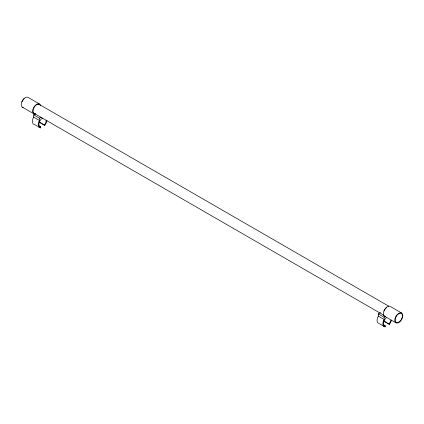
<?xml version="1.0" encoding="UTF-8"?>
<svg xmlns="http://www.w3.org/2000/svg" width="424" height="424" viewBox="0 0 424 424"><rect width="100%" height="100%" fill="white"/><g stroke="black" fill="none" stroke-linecap="round" stroke-linejoin="round"><path stroke-width="0.64" d="M38.78 126.983L40.37 127.9L40.736 126.962A5.146 2.973 -60 0 1 39.04 123.214A5.146 2.973 -60 0 1 42.554 118.073M379.756 323.846L385.045 326.899L385.411 325.961A5.146 2.973 -60 0 1 383.625 322.807A5.146 2.973 -60 0 1 386.291 317.762M37.725 126.373L34.551 124.539A6.175 3.567 -60 0 1 33.644 117.13L33.644 114.856L35.33 113.886M33.644 114.856L39.464 118.217L41.149 117.247M379.226 323.539A6.175 3.567 -60 0 1 378.319 316.129L378.319 313.855L380.567 312.562M378.319 313.855L384.144 317.216L385.268 316.569M39.506 103.981L28.032 97.356A5.66 3.27 -60 0 0 22.027 101.278A5.66 3.27 -60 0 0 23.203 107.415M401.629 313.018A5.66 3.27 -60 0 0 394.93 318.954A5.66 3.27 -60 0 0 399.832 321.784A5.66 3.27 -60 0 0 401.629 313.018L390.154 306.393A5.66 3.27 -60 0 0 384.149 310.315A5.66 3.27 -60 0 0 385.326 316.452M38.563 104.028L388.776 306.223M33.416 112.943L384.202 315.467M384.494 316.198L395.968 322.818M22.371 107.161L33.846 113.78M33.644 117.13L39.464 120.49A6.175 3.567 -60 0 0 40.37 127.9M378.319 316.129L384.144 319.489A6.175 3.567 -60 0 0 385.045 326.899M39.082 121.81L44.737 125.382A6.175 3.567 -60 0 0 46.9 120.204M383.757 320.804L389.412 324.381A6.175 3.567 -60 0 0 391.447 320.141M39.443 122.324L44.737 125.382M384.123 321.323L389.412 324.381M38.616 125.743L40.736 126.962M383.296 324.742L385.411 325.961M384.144 317.216L384.144 319.489M39.464 118.217L39.464 120.49M384.155 311.015A5.178 2.989 -60 0 1 384.738 309.801M384.971 309.419A5.178 2.989 -60 0 1 386.381 307.76M46.19 120.172A5.146 2.973 -60 0 1 44.372 124.863M390.743 320.332A5.146 2.973 -60 0 1 389.052 323.862M35.637 113.945A5.66 3.27 -60 0 1 33.846 107.246A5.66 3.27 -60 0 1 40.54 105.454M34.842 113.6A5.178 2.989 -60 0 1 34.084 107.389A5.178 2.989 -60 0 1 39.845 104.935M22.032 101.972A5.178 2.989 -60 0 1 22.615 100.764M22.848 100.377A5.178 2.989 -60 0 1 24.253 98.723M399.747 321.456A5.178 2.989 -60 0 0 401.385 313.437A5.178 2.989 -60 0 0 395.263 318.864A5.178 2.989 -60 0 0 399.747 321.456"/></g></svg>
